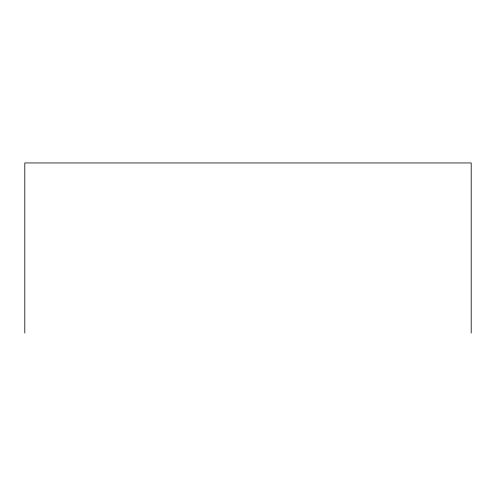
<?xml version="1.0" encoding="UTF-8"?>
<svg xmlns="http://www.w3.org/2000/svg" width="496" height="496" viewBox="0 0 496 496"><rect width="100%" height="100%" fill="white"/><g stroke="black" fill="none" stroke-linecap="round" stroke-linejoin="round"><path stroke-width="0.74" d="M471.2 333.052L471.2 162.948L24.8 162.948L24.8 333.052"/></g></svg>
